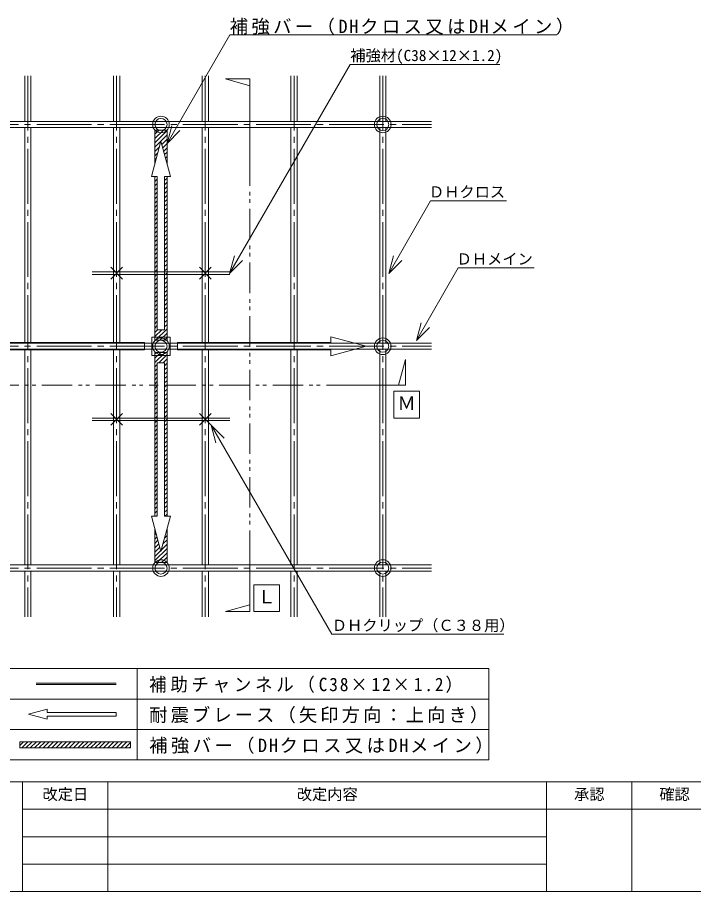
# Model space of a CAD drawing. Units: millimetres on the paper, enlarged 10 times, with parts at other scales. Extents: x -2077 to 2023, y -1433 to 1417.
# Drawn here: x -1486 to -376, y -1433 to 2 of the extents above; entities that cross this region are included whole.
import ezdxf
from ezdxf.enums import TextEntityAlignment as Align

# ---------------------------------------------------------------- set-up
doc = ezdxf.new("R2010")
doc.units = ezdxf.units.MM
doc.header["$LTSCALE"] = 10
doc.linetypes.add('CHAIN2', pattern=[12, 9, -1, 1, -1])
doc.linetypes.add('DOUBLE_CHAIN1', pattern=[8.8, 5, -1, 0.6, -0.6, 0.6, -1])
for name, color, linetype, lineweight in [('0-0_基本', 7, 'Continuous', 9), ('0-1_軸組', 7, 'Continuous', 9), ('0-2_インサート', 7, 'Continuous', 9), ('0-3_文字', 7, 'Continuous', 9), ('0-4_ブレース', 7, 'Continuous', 9), ('1-0_断面', 7, 'Continuous', 9), ('F-0_図枠', 7, 'Continuous', 9)]:
    doc.layers.add(name, color=color, linetype=linetype, lineweight=lineweight)
doc.styles.add('ＭＳ ゴシック', font='')
doc.styles.get('ＭＳ ゴシック').set_extended_font_data('MS Gothic')

msp = doc.modelspace()

# ---------------------------------------------------------------- linework, layer by layer
at = {"layer": '0-0_基本', "color": 4, "linetype": 'CHAIN2'}
for p, q in [((-1468.79, -93.86), (-1468.79, -981.86)), ((-1323.19, -93.86), (-1323.19, -981.86)), ((-1177.59, -93.86), (-1177.59, -981.86)), ((-1031.99, -93.86), (-1031.99, -981.86)), ((-886.39, -93.86), (-886.39, -981.86)), ((-1694.39, -173.86), (-806.39, -173.86)), ((-1694.39, -537.86), (-806.39, -537.86)), ((-1694.39, -901.86), (-806.39, -901.86))]:
    msp.add_line(p, q, dxfattribs=at)
at = {"layer": '0-0_基本'}
for p, q in [((-1240.39, -182.86), (-1260.39, -182.86)), ((-1260.39, -189.72), (-1253.53, -182.86)), ((-1260.39, -196.79), (-1246.46, -182.86)), ((-1260.39, -238.43), (-1260.39, -182.86)), ((-1260.39, -203.86), (-1240.39, -183.86)), ((-1240.39, -182.86), (-1240.39, -238.43)), ((-1260.39, -210.93), (-1240.39, -190.93)), ((-1248.93, -206.54), (-1240.39, -198)), ((-1260.39, -218), (-1252.91, -210.52)), ((-1247.44, -212.12), (-1240.39, -205.07)), ((-1245.95, -217.7), (-1240.39, -212.14)), ((-1260.39, -225.07), (-1255.5, -220.18)), ((-1244.45, -223.27), (-1240.39, -219.21)), ((-1242.96, -228.85), (-1240.39, -226.28)), ((-1260.39, -232.14), (-1258.09, -229.84)), ((-1241.46, -234.43), (-1240.39, -233.36)), ((-1260.39, -527.86), (-1260.39, -259.06)), ((-1260.39, -260.43), (-1259.03, -259.06)), ((-1260.39, -267.5), (-1256.39, -263.5)), ((-1260.39, -274.57), (-1256.39, -270.57)), ((-1244.39, -265.64), (-1240.39, -261.64)), ((-1244.39, -272.71), (-1240.39, -268.71)), ((-1260.39, -281.64), (-1256.39, -277.64)), ((-1260.39, -288.71), (-1256.39, -284.71)), ((-1244.39, -279.78), (-1240.39, -275.78)), ((-1244.39, -286.85), (-1240.39, -282.85)), ((-1260.39, -295.78), (-1256.39, -291.78)), ((-1260.39, -302.85), (-1256.39, -298.85)), ((-1244.39, -293.92), (-1240.39, -289.92)), ((-1244.39, -301), (-1240.39, -297)), ((-1260.39, -309.92), (-1256.39, -305.92)), ((-1260.39, -317), (-1256.39, -313)), ((-1244.39, -308.07), (-1240.39, -304.07)), ((-1244.39, -315.14), (-1240.39, -311.14)), ((-1260.39, -324.07), (-1256.39, -320.07)), ((-1260.39, -331.14), (-1256.39, -327.14)), ((-1244.39, -322.21), (-1240.39, -318.21)), ((-1244.39, -329.28), (-1240.39, -325.28)), ((-1260.39, -338.21), (-1256.39, -334.21)), ((-1260.39, -345.28), (-1256.39, -341.28)), ((-1244.39, -336.35), (-1240.39, -332.35)), ((-1244.39, -343.42), (-1240.39, -339.42)), ((-1260.39, -352.35), (-1256.39, -348.35)), ((-1260.39, -359.42), (-1256.39, -355.42)), ((-1244.39, -350.49), (-1240.39, -346.49)), ((-1244.39, -357.56), (-1240.39, -353.56)), ((-1260.39, -366.49), (-1256.39, -362.49)), ((-1260.39, -373.56), (-1256.39, -369.56)), ((-1244.39, -364.63), (-1240.39, -360.63)), ((-1244.39, -371.71), (-1240.39, -367.71)), ((-1260.39, -380.63), (-1256.39, -376.63)), ((-1260.39, -387.71), (-1256.39, -383.71)), ((-1244.39, -378.78), (-1240.39, -374.78)), ((-1244.39, -385.85), (-1240.39, -381.85)), ((-1260.39, -394.78), (-1256.39, -390.78)), ((-1260.39, -401.85), (-1256.39, -397.85)), ((-1244.39, -392.92), (-1240.39, -388.92)), ((-1244.39, -399.99), (-1240.39, -395.99)), ((-1137.59, -415.86), (-1363.19, -415.86)), ((-1332.83, -427.49), (-1313.56, -408.22)), ((-1332.83, -408.22), (-1313.56, -427.49)), ((-1260.39, -408.92), (-1256.39, -404.92)), ((-1260.39, -415.99), (-1256.39, -411.99)), ((-1244.39, -407.06), (-1240.39, -403.06)), ((-1244.39, -414.13), (-1240.39, -410.13)), ((-1187.23, -427.49), (-1167.96, -408.22)), ((-1187.23, -408.22), (-1167.96, -427.49)), ((-1137.59, -419.86), (-1363.19, -419.86)), ((-1260.39, -423.06), (-1256.39, -419.06)), ((-1260.39, -430.13), (-1256.39, -426.13)), ((-1244.39, -421.2), (-1240.39, -417.2)), ((-1244.39, -428.27), (-1240.39, -424.27)), ((-1260.39, -437.2), (-1256.39, -433.2)), ((-1260.39, -444.27), (-1256.39, -440.27)), ((-1244.39, -435.35), (-1240.39, -431.35)), ((-1244.39, -442.42), (-1240.39, -438.42)), ((-1260.39, -451.35), (-1256.39, -447.35)), ((-1260.39, -458.42), (-1256.39, -454.42)), ((-1244.39, -449.49), (-1240.39, -445.49)), ((-1244.39, -456.56), (-1240.39, -452.56)), ((-1260.39, -465.49), (-1256.39, -461.49)), ((-1260.39, -472.56), (-1256.39, -468.56)), ((-1244.39, -463.63), (-1240.39, -459.63)), ((-1244.39, -470.7), (-1240.39, -466.7)), ((-1260.39, -479.63), (-1256.39, -475.63)), ((-1260.39, -486.7), (-1256.39, -482.7)), ((-1244.39, -477.77), (-1240.39, -473.77)), ((-1244.39, -484.84), (-1240.39, -480.84)), ((-1260.39, -493.77), (-1256.39, -489.77)), ((-1260.39, -500.84), (-1256.39, -496.84)), ((-1244.39, -491.91), (-1240.39, -487.91)), ((-1244.39, -498.99), (-1240.39, -494.99)), ((-1244.39, -506.06), (-1240.39, -502.06)), ((-1260.39, -507.91), (-1256.39, -503.91)), ((-1260.39, -514.99), (-1256.02, -510.61)), ((-1260.39, -522.06), (-1248.95, -510.61)), ((-1259.12, -527.86), (-1240.39, -509.13)), ((-1252.05, -527.86), (-1240.39, -516.2)), ((-1244.98, -527.86), (-1240.39, -523.27)), ((-1260.39, -547.86), (-1240.39, -547.86)), ((-1260.39, -816.65), (-1260.39, -547.86)), ((-1260.39, -550.34), (-1257.91, -547.86)), ((-1260.39, -557.41), (-1250.84, -547.86)), ((-1260.39, -564.48), (-1243.77, -547.86)), ((-1253.94, -565.11), (-1240.39, -551.55)), ((-1246.87, -565.11), (-1240.39, -558.62)), ((-1240.39, -547.86), (-1240.39, -816.65)), ((-1260.39, -571.55), (-1256.39, -567.55)), ((-1244.39, -569.7), (-1240.39, -565.7)), ((-1244.39, -576.77), (-1240.39, -572.77)), ((-1260.39, -578.62), (-1256.39, -574.62)), ((-1260.39, -585.7), (-1256.39, -581.7)), ((-1244.39, -583.84), (-1240.39, -579.84)), ((-1244.39, -590.91), (-1240.39, -586.91)), ((-1260.39, -592.77), (-1256.39, -588.77)), ((-1260.39, -599.84), (-1256.39, -595.84)), ((-1244.39, -597.98), (-1240.39, -593.98)), ((-1244.39, -605.05), (-1240.39, -601.05)), ((-1260.39, -606.91), (-1256.39, -602.91)), ((-1260.39, -613.98), (-1256.39, -609.98)), ((-1244.39, -612.12), (-1240.39, -608.12)), ((-1244.39, -619.19), (-1240.39, -615.19)), ((-1260.39, -621.05), (-1256.39, -617.05)), ((-1260.39, -628.12), (-1256.39, -624.12)), ((-1260.39, -635.19), (-1256.39, -631.19)), ((-1244.39, -626.26), (-1240.39, -622.26)), ((-1244.39, -633.34), (-1240.39, -629.34)), ((-1260.39, -642.26), (-1256.39, -638.26)), ((-1260.39, -649.34), (-1256.39, -645.34)), ((-1244.39, -640.41), (-1240.39, -636.41)), ((-1244.39, -647.48), (-1240.39, -643.48)), ((-1137.59, -655.86), (-1363.19, -655.86)), ((-1137.59, -659.86), (-1363.19, -659.86)), ((-1332.83, -667.49), (-1313.56, -648.22)), ((-1332.83, -648.22), (-1313.56, -667.49)), ((-1260.39, -656.41), (-1256.39, -652.41)), ((-1260.39, -663.48), (-1256.39, -659.48)), ((-1244.39, -654.55), (-1240.39, -650.55)), ((-1244.39, -661.62), (-1240.39, -657.62)), ((-1187.23, -667.49), (-1167.96, -648.22)), ((-1187.23, -648.22), (-1167.96, -667.49)), ((-1260.39, -670.55), (-1256.39, -666.55)), ((-1260.39, -677.62), (-1256.39, -673.62)), ((-1244.39, -668.69), (-1240.39, -664.69)), ((-1244.39, -675.76), (-1240.39, -671.76)), ((-1260.39, -684.69), (-1256.39, -680.69)), ((-1260.39, -691.76), (-1256.39, -687.76)), ((-1244.39, -682.83), (-1240.39, -678.83)), ((-1244.39, -689.9), (-1240.39, -685.9)), ((-1260.39, -698.83), (-1256.39, -694.83)), ((-1260.39, -705.9), (-1256.39, -701.9)), ((-1244.39, -696.97), (-1240.39, -692.97)), ((-1244.39, -704.05), (-1240.39, -700.05)), ((-1260.39, -712.97), (-1256.39, -708.97)), ((-1260.39, -720.05), (-1256.39, -716.05)), ((-1244.39, -711.12), (-1240.39, -707.12)), ((-1244.39, -718.19), (-1240.39, -714.19)), ((-1260.39, -727.12), (-1256.39, -723.12)), ((-1260.39, -734.19), (-1256.39, -730.19)), ((-1244.39, -725.26), (-1240.39, -721.26)), ((-1244.39, -732.33), (-1240.39, -728.33)), ((-1260.39, -741.26), (-1256.39, -737.26)), ((-1260.39, -748.33), (-1256.39, -744.33)), ((-1244.39, -739.4), (-1240.39, -735.4)), ((-1244.39, -746.47), (-1240.39, -742.47)), ((-1260.39, -755.4), (-1256.39, -751.4)), ((-1260.39, -762.47), (-1256.39, -758.47)), ((-1244.39, -753.54), (-1240.39, -749.54)), ((-1244.39, -760.61), (-1240.39, -756.61)), ((-1260.39, -769.54), (-1256.39, -765.54)), ((-1260.39, -776.61), (-1256.39, -772.61)), ((-1244.39, -767.69), (-1240.39, -763.69)), ((-1244.39, -774.76), (-1240.39, -770.76)), ((-1260.39, -783.69), (-1256.39, -779.69)), ((-1260.39, -790.76), (-1256.39, -786.76)), ((-1244.39, -781.83), (-1240.39, -777.83)), ((-1244.39, -788.9), (-1240.39, -784.9)), ((-1260.39, -797.83), (-1256.39, -793.83)), ((-1260.39, -804.9), (-1256.39, -800.9)), ((-1244.39, -795.97), (-1240.39, -791.97)), ((-1244.39, -803.04), (-1240.39, -799.04)), ((-1260.39, -811.97), (-1256.39, -807.97)), ((-1258, -816.65), (-1256.39, -815.04)), ((-1244.39, -810.11), (-1240.39, -806.11)), ((-1243.86, -816.65), (-1240.39, -813.18)), ((-1260.39, -892.86), (-1260.39, -837.29)), ((-1260.39, -847.33), (-1258.27, -845.2)), ((-1241.92, -843), (-1240.39, -841.47)), ((-1240.39, -837.29), (-1240.39, -892.86)), ((-1260.39, -854.4), (-1256.78, -850.78)), ((-1260.39, -861.47), (-1255.28, -856.36)), ((-1247.1, -862.32), (-1240.39, -855.61)), ((-1244.51, -852.66), (-1240.39, -848.54)), ((-1260.39, -868.54), (-1253.79, -861.93)), ((-1260.39, -875.61), (-1252.29, -867.51)), ((-1260.39, -889.75), (-1240.39, -869.75)), ((-1260.39, -882.68), (-1250.8, -873.09)), ((-1249.69, -871.97), (-1240.39, -862.68)), ((-1256.43, -892.86), (-1240.39, -876.82)), ((-1249.36, -892.86), (-1240.39, -883.89)), ((-1260.39, -892.86), (-1240.39, -892.86))]:
    msp.add_line(p, q, dxfattribs=at)
msp.add_lwpolyline([(-1240.39, -259.06), (-1240.39, -527.86), (-1260.39, -527.86)], dxfattribs=at)
at = {"layer": '0-1_軸組'}
for p, q in [((-1473.79, -93.86), (-1473.79, -168.86)), ((-1463.79, -93.86), (-1463.79, -168.86)), ((-1328.19, -93.86), (-1328.19, -168.86)), ((-1318.19, -93.86), (-1318.19, -168.86)), ((-1182.59, -93.86), (-1182.59, -168.86)), ((-1172.59, -93.86), (-1172.59, -168.86)), ((-1036.99, -93.86), (-1036.99, -168.86)), ((-1026.99, -93.86), (-1026.99, -168.86)), ((-891.39, -93.86), (-891.39, -168.86)), ((-881.39, -93.86), (-881.39, -168.86)), ((-1694.39, -168.86), (-806.39, -168.86)), ((-1694.39, -178.86), (-806.39, -178.86)), ((-1473.79, -178.86), (-1473.79, -532.86)), ((-1463.79, -178.86), (-1463.79, -532.86)), ((-1328.19, -178.86), (-1328.19, -532.86)), ((-1318.19, -178.86), (-1318.19, -532.86)), ((-1182.59, -178.86), (-1182.59, -532.86)), ((-1172.59, -178.86), (-1172.59, -532.86)), ((-1036.99, -178.86), (-1036.99, -532.86)), ((-1026.99, -178.86), (-1026.99, -532.86)), ((-891.39, -178.86), (-891.39, -532.86)), ((-881.39, -178.86), (-881.39, -532.86)), ((-1694.39, -532.86), (-806.39, -532.86)), ((-1694.39, -542.86), (-806.39, -542.86)), ((-1473.79, -542.86), (-1473.79, -896.86)), ((-1463.79, -542.86), (-1463.79, -896.86)), ((-1328.19, -542.86), (-1328.19, -896.86)), ((-1318.19, -542.86), (-1318.19, -896.86)), ((-1182.59, -542.86), (-1182.59, -896.86)), ((-1172.59, -542.86), (-1172.59, -896.86)), ((-1036.99, -542.86), (-1036.99, -896.86)), ((-1026.99, -542.86), (-1026.99, -896.86)), ((-891.39, -542.86), (-891.39, -896.86)), ((-881.39, -542.86), (-881.39, -896.86)), ((-1694.39, -896.86), (-806.39, -896.86)), ((-1694.39, -906.86), (-806.39, -906.86)), ((-1473.79, -906.86), (-1473.79, -981.86)), ((-1463.79, -906.86), (-1463.79, -981.86)), ((-1328.19, -906.86), (-1328.19, -981.86)), ((-1318.19, -906.86), (-1318.19, -981.86)), ((-1182.59, -906.86), (-1182.59, -981.86)), ((-1172.59, -906.86), (-1172.59, -981.86)), ((-1036.99, -906.86), (-1036.99, -981.86)), ((-1026.99, -906.86), (-1026.99, -981.86)), ((-891.39, -906.86), (-891.39, -981.86)), ((-881.39, -906.86), (-881.39, -981.86))]:
    msp.add_line(p, q, dxfattribs=at)
at = {"layer": '0-2_インサート'}
for centre, radius in [((-1250.39, -173.86), 13.62), ((-1250.39, -173.86), 9.89), ((-886.39, -173.86), 13.62), ((-886.39, -173.86), 9.89), ((-1250.39, -537.86), 13.62), ((-1250.39, -537.86), 9.89), ((-886.39, -537.86), 13.62), ((-886.39, -537.86), 9.89), ((-1250.39, -901.86), 13.62), ((-886.39, -901.86), 13.62), ((-1250.39, -901.86), 9.89), ((-886.39, -901.86), 9.89)]:
    msp.add_circle(centre, radius, dxfattribs=at)
at = {"layer": '0-3_文字'}
for p, q in [((-1137.57, -26.71), (-600.61, -26.71)), ((-939.64, -75.17), (-694.16, -75.17)), ((-1144.76, -99.1), (-1104.67, -110.31)), ((-1104.67, -99.1), (-1144.76, -99.1)), ((-1104.67, -224.49), (-1104.67, -99.1)), ((-1240.48, -204.96), (-1219.27, -183.74)), ((-807.82, -299.27), (-876.48, -418.21)), ((-807.82, -299.27), (-683.48, -299.27)), ((-1137.68, -418.21), (-1116.47, -396.99)), ((-876.48, -418.21), (-868.72, -389.23)), ((-876.48, -418.21), (-855.27, -396.99)), ((-762.41, -409.27), (-638.08, -409.27)), ((-831.08, -528.21), (-809.86, -506.99)), ((-849.15, -559.61), (-860.36, -601.46)), ((-849.15, -601.46), (-849.15, -559.61)), ((-974.54, -601.46), (-849.15, -601.46)), ((-868.33, -611.8), (-826.18, -611.8)), ((-868.33, -655.8), (-868.33, -611.8)), ((-826.18, -611.8), (-826.18, -655.8)), ((-826.18, -655.8), (-868.33, -655.8)), ((-1168.05, -667.51), (-1146.84, -688.72)), ((-1104.67, -848.06), (-1104.67, -973.45)), ((-1098.1, -929.45), (-1055.96, -929.45)), ((-1098.1, -973.45), (-1098.1, -929.45)), ((-1055.96, -929.45), (-1055.96, -973.45)), ((-1144.76, -973.45), (-1104.67, -962.24)), ((-1104.67, -973.45), (-1144.76, -973.45)), ((-1055.96, -973.45), (-1098.1, -973.45)), ((-970, -1010.54), (-687.38, -1010.54)), ((-1977.43, -1066.82), (-712.44, -1066.82)), ((-1289.67, -1066.82), (-1289.67, -1216.82)), ((-712.44, -1066.82), (-712.44, -1216.82)), ((-1455.39, -1090.82), (-1323.94, -1090.82)), ((-1455.39, -1090.82), (-1323.94, -1090.82)), ((-1455.39, -1092.82), (-1323.94, -1092.82)), ((-1455.39, -1092.82), (-1323.94, -1092.82)), ((-1977.43, -1116.82), (-712.44, -1116.82)), ((-1467.85, -1141.85), (-1437.44, -1133.7)), ((-1467.85, -1141.85), (-1437.44, -1133.7)), ((-1467.85, -1141.85), (-1437.44, -1150)), ((-1467.85, -1141.85), (-1437.44, -1150)), ((-1437.44, -1133.7), (-1437.44, -1138.85)), ((-1437.44, -1133.7), (-1437.44, -1138.85)), ((-1437.44, -1138.85), (-1323.94, -1138.85)), ((-1437.44, -1138.85), (-1323.94, -1138.85)), ((-1437.34, -1144.85), (-1323.94, -1144.85)), ((-1437.34, -1149.62), (-1437.34, -1144.85)), ((-1437.34, -1144.85), (-1323.94, -1144.85)), ((-1437.34, -1149.62), (-1437.34, -1144.85)), ((-1323.94, -1138.85), (-1323.94, -1144.85)), ((-1323.94, -1138.85), (-1323.94, -1144.85)), ((-1977.43, -1166.82), (-712.44, -1166.82)), ((-1482.16, -1187.19), (-1300.16, -1187.19)), ((-1482.16, -1197.19), (-1482.16, -1187.19)), ((-1482.16, -1193.26), (-1476.1, -1187.19)), ((-1482.16, -1187.19), (-1300.16, -1187.19)), ((-1482.16, -1197.19), (-1482.16, -1187.19)), ((-1482.16, -1193.26), (-1476.1, -1187.19)), ((-1479.03, -1197.19), (-1469.03, -1187.19)), ((-1479.03, -1197.19), (-1469.03, -1187.19)), ((-1477.28, -1187.19), (-1436.28, -1187.19)), ((-1477.28, -1187.19), (-1436.28, -1187.19)), ((-1471.96, -1197.19), (-1461.96, -1187.19)), ((-1471.96, -1197.19), (-1461.96, -1187.19)), ((-1464.89, -1197.19), (-1454.89, -1187.19)), ((-1464.89, -1197.19), (-1454.89, -1187.19)), ((-1457.82, -1197.19), (-1447.82, -1187.19)), ((-1457.82, -1197.19), (-1447.82, -1187.19)), ((-1331.28, -1187.19), (-1451.28, -1187.19)), ((-1331.28, -1187.19), (-1451.28, -1187.19)), ((-1450.74, -1197.19), (-1440.74, -1187.19)), ((-1450.74, -1197.19), (-1440.74, -1187.19)), ((-1443.67, -1197.19), (-1433.67, -1187.19)), ((-1443.67, -1197.19), (-1433.67, -1187.19)), ((-1436.6, -1197.19), (-1426.6, -1187.19)), ((-1436.6, -1197.19), (-1426.6, -1187.19)), ((-1429.53, -1197.19), (-1419.53, -1187.19)), ((-1429.53, -1197.19), (-1419.53, -1187.19)), ((-1422.46, -1197.19), (-1412.46, -1187.19)), ((-1422.46, -1197.19), (-1412.46, -1187.19)), ((-1415.39, -1197.19), (-1405.39, -1187.19)), ((-1415.39, -1197.19), (-1405.39, -1187.19)), ((-1408.32, -1197.19), (-1398.32, -1187.19)), ((-1408.32, -1197.19), (-1398.32, -1187.19)), ((-1401.25, -1197.19), (-1391.25, -1187.19)), ((-1401.25, -1197.19), (-1391.25, -1187.19)), ((-1394.18, -1197.19), (-1384.18, -1187.19)), ((-1394.18, -1197.19), (-1384.18, -1187.19)), ((-1387.1, -1197.19), (-1377.1, -1187.19)), ((-1387.1, -1197.19), (-1377.1, -1187.19)), ((-1380.03, -1197.19), (-1370.03, -1187.19)), ((-1380.03, -1197.19), (-1370.03, -1187.19)), ((-1372.96, -1197.19), (-1362.96, -1187.19)), ((-1372.96, -1197.19), (-1362.96, -1187.19)), ((-1365.89, -1197.19), (-1355.89, -1187.19)), ((-1365.89, -1197.19), (-1355.89, -1187.19)), ((-1358.82, -1197.19), (-1348.82, -1187.19)), ((-1358.82, -1197.19), (-1348.82, -1187.19)), ((-1351.75, -1197.19), (-1341.75, -1187.19)), ((-1351.75, -1197.19), (-1341.75, -1187.19)), ((-1346.28, -1187.19), (-1305.28, -1187.19)), ((-1346.28, -1187.19), (-1305.28, -1187.19)), ((-1344.68, -1197.19), (-1334.68, -1187.19)), ((-1344.68, -1197.19), (-1334.68, -1187.19)), ((-1337.61, -1197.19), (-1327.61, -1187.19)), ((-1337.61, -1197.19), (-1327.61, -1187.19)), ((-1330.54, -1197.19), (-1320.54, -1187.19)), ((-1330.54, -1197.19), (-1320.54, -1187.19)), ((-1323.47, -1197.19), (-1313.47, -1187.19)), ((-1323.47, -1197.19), (-1313.47, -1187.19)), ((-1316.39, -1197.19), (-1306.39, -1187.19)), ((-1316.39, -1197.19), (-1306.39, -1187.19)), ((-1309.32, -1197.19), (-1300.16, -1188.03)), ((-1309.32, -1197.19), (-1300.16, -1188.03)), ((-1300.16, -1187.19), (-1300.16, -1197.19)), ((-1300.16, -1187.19), (-1300.16, -1197.19)), ((-1300.16, -1197.19), (-1482.16, -1197.19)), ((-1300.16, -1197.19), (-1482.16, -1197.19)), ((-1302.25, -1197.19), (-1300.16, -1195.1)), ((-1302.25, -1197.19), (-1300.16, -1195.1)), ((-1977.43, -1216.82), (-712.44, -1216.82)), ((-1977.43, -1216.82), (-712.44, -1216.82))]:
    msp.add_line(p, q, dxfattribs=at)
at = {"layer": '0-3_文字', "color": 4, "linetype": 'DOUBLE_CHAIN1'}
for p, q in [((-1104.67, -224.49), (-1104.67, -848.06)), ((-1533.91, -601.46), (-1254.96, -601.46)), ((-1242.96, -601.46), (-974.54, -601.46))]:
    msp.add_line(p, q, dxfattribs=at)
at = {"layer": '0-3_文字'}
for points in [[(-1137.57, -26.71), (-1240.48, -204.96), (-1232.72, -175.98)], [(-939.64, -75.17), (-1137.68, -418.21), (-1129.92, -389.23)], [(-762.41, -409.27), (-831.08, -528.21), (-823.31, -499.23)], [(-970, -1010.54), (-1168.05, -667.51), (-1160.29, -696.49)]]:
    msp.add_lwpolyline(points, dxfattribs=at)
at = {"layer": '0-4_ブレース'}
for p, q in [((-1250.39, -201.11), (-1265.92, -259.06)), ((-1250.39, -201.11), (-1234.86, -259.06)), ((-913.64, -537.86), (-971.6, -522.33)), ((-913.64, -537.86), (-971.6, -553.39)), ((-1250.39, -874.61), (-1265.92, -816.65)), ((-1250.39, -874.61), (-1234.86, -816.65))]:
    msp.add_line(p, q, dxfattribs=at)
for points in [[(-1265.92, -259.06), (-1256.39, -259.06), (-1256.39, -510.61), (-1244.39, -510.61)], [(-1234.86, -259.06), (-1244.39, -259.06), (-1244.39, -510.61)], [(-1529.19, -522.33), (-1529.19, -531.86), (-1277.64, -531.86)], [(-971.6, -522.33), (-971.6, -531.86), (-1223.14, -531.86)], [(-1529.19, -553.39), (-1529.19, -543.86), (-1277.64, -543.86), (-1277.64, -531.86)], [(-971.6, -553.39), (-971.6, -543.86), (-1223.14, -543.86), (-1223.14, -531.86)], [(-1265.92, -816.65), (-1256.39, -816.65), (-1256.39, -565.11), (-1244.39, -565.11)], [(-1234.86, -816.65), (-1244.39, -816.65), (-1244.39, -565.11)]]:
    msp.add_lwpolyline(points, dxfattribs=at)
msp.add_lwpolyline([(-1265.39, -552.86), (-1235.39, -552.86), (-1235.39, -522.86), (-1265.39, -522.86)], close=True, dxfattribs=at)
at = {"layer": 'F-0_図枠'}
for p, q in [((-2077.43, -1252.82), (2022.57, -1252.82)), ((-1477.43, -1252.82), (-1477.43, -1432.82)), ((-1337.43, -1432.82), (-1337.43, -1252.82)), ((-617.43, -1432.82), (-617.43, -1252.82)), ((-477.43, -1432.82), (-477.43, -1252.82)), ((-1477.43, -1297.82), (-197.43, -1297.82)), ((-1477.43, -1342.82), (-617.43, -1342.82)), ((-1477.43, -1387.82), (-617.43, -1387.82)), ((-2077.43, -1432.82), (2022.57, -1432.82))]:
    msp.add_line(p, q, dxfattribs=at)

# ---------------------------------------------------------------- texts
at = {"layer": '0-3_文字', "style": 'ＭＳ ゴシック'}
for s, height, p in [('補強材(C38×12×1.2)', 18.33, (-939.64, -75.17)), ('ＤＨクロス', 18.33, (-810.51, -299.14)), ('ＤＨメイン', 18.33, (-765.1, -409.14)), ('Ｍ', 21.99, (-862.26, -648.8)), ('Ｌ', 21.99, (-1092.03, -966.45)), ('ＤＨクリップ（Ｃ３８用）', 18.33, (-970, -1010.54))]:
    msp.add_text(s, height=height, dxfattribs=at).set_placement(p, align=Align.BOTTOM_LEFT)
at = {"layer": '0-3_文字', "char_height": 21.99, "attachment_point": 7, "style": 'ＭＳ ゴシック'}
for s, insert in [('\\T1.22;\\W0.95;補助チャンネル（C38×12×1.2）', (-1269.67, -1106.82)), ('\\T1.22;\\W0.95;補助チャンネル（C38×12×1.2）', (-1269.67, -1106.82)), ('\\T1.17;耐震ブレース（矢印方向：上向き）', (-1269.67, -1156.82)), ('\\T1.19;補強バー（DHクロス又はDHメイン）', (-1269.67, -1206.82))]:
    msp.add_mtext(s, dxfattribs=dict(at, insert=insert))
at = {"layer": '1-0_断面', "insert": (-1137.57, -26.71), "char_height": 21.99, "attachment_point": 7, "style": 'ＭＳ ゴシック'}
msp.add_mtext('\\T1.19;補強バー（DHクロス又はDHメイン）', dxfattribs=at)
at = {"layer": 'F-0_図枠', "style": 'ＭＳ ゴシック'}
for s, p in [('改定日', (-1444.93, -1287.82)), ('改定内容', (-1027.43, -1287.82)), ('承認', (-572.43, -1287.82)), ('確認', (-432.43, -1287.82))]:
    msp.add_text(s, height=18.33, dxfattribs=at).set_placement(p, align=Align.BOTTOM_LEFT)

doc.saveas('drawing.dxf')
